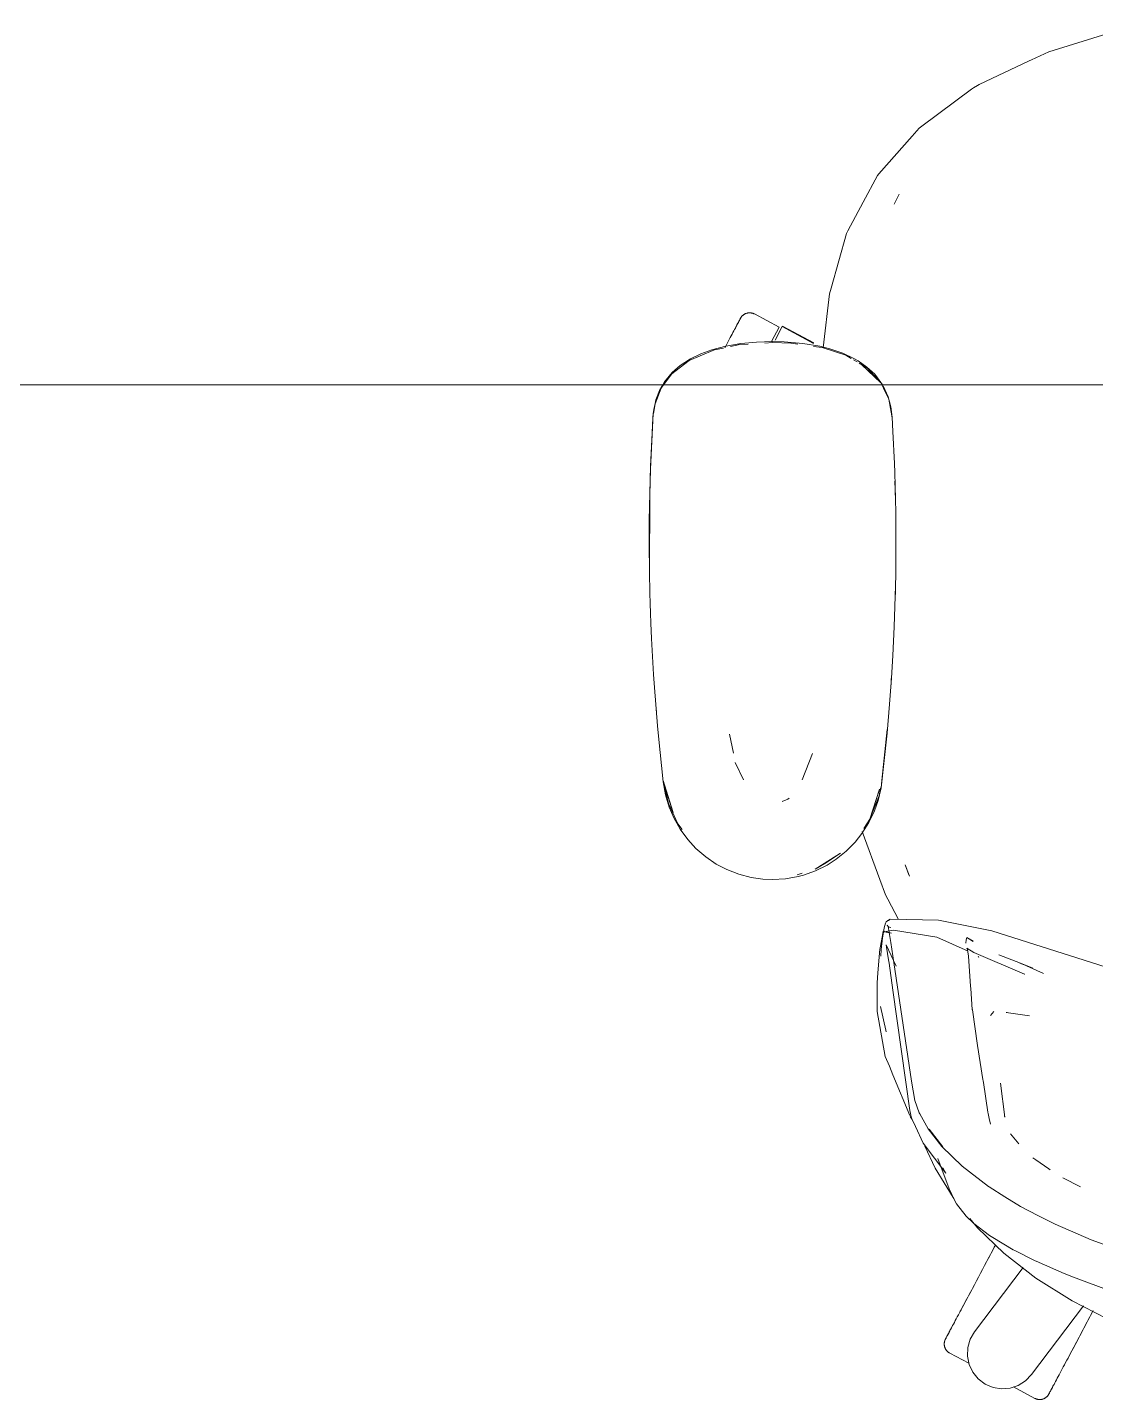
# Model space of a CAD drawing. Header units: millimetres. Extents: x 155927 to 326028, y -36033 to 97293.
# Drawn here: x 222184 to 222604, y 22916 to 23455 of the extents above; entities that cross this region are included whole.
import ezdxf

# ---------------------------------------------------------------- set-up
doc = ezdxf.new("R2010")
doc.units = ezdxf.units.MM
doc.header["$MEASUREMENT"] = 0
doc.layers.add('G-IMPT', color=8, linetype='CONTINUOUS', lineweight=9)
doc.layers.add('I-FURN', color=8, linetype='CONTINUOUS', lineweight=9)

msp = doc.modelspace()

# ---------------------------------------------------------------- linework, layer by layer
at = {"layer": 'G-IMPT'}
for p, q in [((222602.49, 23450.9), (222616.09, 23455.09)), ((222585.21, 23445.57), (222602.49, 23450.9)), ((222585.21, 23445.57), (222578.45, 23442.38)), ((222557.89, 23432.69), (222577.53, 23441.95)), ((222577.53, 23441.95), (222578.45, 23442.38)), ((222554.83, 23430.86), (222535.34, 23416.29)), ((222554.83, 23430.86), (222555.61, 23431.32)), ((222555.61, 23431.32), (222557.18, 23432.26)), ((222557.89, 23432.69), (222557.18, 23432.26)), ((222531.5, 23412.31), (222518.48, 23397.52)), ((222531.5, 23412.31), (222534.37, 23415.57)), ((222535.34, 23416.29), (222534.37, 23415.57)), ((222512.31, 23386.42), (222517.89, 23396.86)), ((222518.48, 23397.52), (222517.89, 23396.86)), ((222506.3, 23375.18), (222512.31, 23386.42)), ((222526.51, 23389.55), (222524.55, 23385.66)), ((222525.33, 23387.26), (222524.55, 23385.66)), ((222526.51, 23389.55), (222525.33, 23387.26)), ((222499.7, 23352.72), (222505.7, 23374.07)), ((222505.7, 23374.07), (222506.3, 23375.18)), ((222499.7, 23352.72), (222499.06, 23350.46)), ((222496.65, 23329.19), (222499.06, 23350.46)), ((222464.23, 23330.89), (222458.3, 23329.89)), ((222464.23, 23330.89), (222470.38, 23331.46)), ((222476.72, 23331.64), (222470.38, 23331.46)), ((222473.61, 23331.07), (222476.72, 23331.26)), ((222481.22, 23331.55), (222476.72, 23331.64)), ((222483.88, 23331.03), (222476.72, 23331.26)), ((222481.22, 23331.55), (222488.54, 23330.97)), ((222483.88, 23331.03), (222486.66, 23330.64)), ((222495.3, 23329.86), (222488.54, 23330.97)), ((222443.91, 23324.27), (222448.3, 23326.11)), ((222444.41, 23324.89), (222448.48, 23326.88)), ((222453.93, 23328.44), (222448.3, 23326.11)), ((222452.82, 23328.46), (222448.48, 23326.88)), ((222452.82, 23328.46), (222458.3, 23329.89)), ((222453.93, 23328.44), (222457.39, 23329.15)), ((222460.14, 23329.71), (222463.89, 23330.48)), ((222463.89, 23330.48), (222467.09, 23330.67)), ((222492.85, 23329.77), (222496.14, 23329.31)), ((222499.23, 23328.88), (222495.3, 23329.86)), ((222496.14, 23329.31), (222505.53, 23326.28)), ((222499.23, 23328.88), (222504.31, 23327.14)), ((222504.31, 23327.14), (222508.95, 23324.93)), ((222505.53, 23326.28), (222507.62, 23325.03)), ((222437.12, 23319.05), (222443.91, 23324.27)), ((222440.36, 23322.24), (222437.32, 23319.57)), ((222444.41, 23324.89), (222440.36, 23322.24)), ((222508.45, 23324.53), (222509.89, 23323.67)), ((222508.95, 23324.93), (222510.32, 23324.13)), ((222513.78, 23321.68), (222510.32, 23324.13)), ((222510.68, 23323.2), (222513.83, 23321.31)), ((222511.75, 23322.51), (222513.22, 23321.23)), ((222511.75, 23322.51), (222519.14, 23315.6)), ((222516.83, 23318.82), (222513.78, 23321.68)), ((222513.83, 23321.31), (222519.14, 23315.6)), ((222513.94, 23320.6), (222516.91, 23318.02)), ((222432.29, 23312.4), (222433.56, 23314.64)), ((222432.96, 23313.43), (222433.85, 23314.64)), ((222433.56, 23314.64), (222434.24, 23315.83)), ((222433.85, 23314.64), (222437.12, 23319.05)), ((222434.24, 23315.83), (222437.32, 23319.57)), ((222516.83, 23318.82), (222517.96, 23317.49)), ((222519.14, 23315.6), (222516.91, 23318.02)), ((222519.92, 23314.64), (222517.96, 23317.49)), ((222520.24, 23313.37), (222519.62, 23314.64)), ((222430.54, 23307.23), (222432.96, 23313.43)), ((222432.29, 23312.4), (222430.89, 23308.76)), ((222520.16, 23314.27), (222522.15, 23309.95)), ((222520.24, 23313.37), (222522.35, 23309.11)), ((222523.22, 23306), (222522.15, 23309.95)), ((222429.83, 23303.37), (222430.08, 23305.02)), ((222430.54, 23307.23), (222429.96, 23303.38)), ((222430.53, 23307.41), (222430.08, 23305.02)), ((222430.53, 23307.41), (222430.89, 23308.76)), ((222522.35, 23309.11), (222523.72, 23301.76)), ((222523.72, 23301.99), (222523.22, 23306)), ((222428.74, 23281.58), (222429.83, 23303.37)), ((222428.74, 23281.58), (222429.72, 23301.76)), ((222428.78, 23282.79), (222429.83, 23303.37)), ((222429.83, 23303.37), (222429.72, 23301.76)), ((222524, 23296.32), (222523.72, 23301.99)), ((222524, 23296.32), (222524.61, 23283.76)), ((222428.28, 23261.4), (222428.78, 23282.79)), ((222428.44, 23271.23), (222428.78, 23282.79)), ((222428.78, 23282.79), (222428.74, 23281.58)), ((222524.74, 23280.22), (222524.61, 23283.76)), ((222428.28, 23261.4), (222428.74, 23281.58)), ((222525.12, 23264.55), (222524.74, 23280.22)), ((222524.8, 23276.82), (222524.94, 23273.49)), ((222524.94, 23271.27), (222524.94, 23273.49)), ((222428.44, 23271.23), (222428.23, 23252.01)), ((222428.28, 23261.4), (222428.44, 23271.23)), ((222428.32, 23241.21), (222428.44, 23271.23)), ((222428.32, 23241.21), (222428.28, 23261.4)), ((222428.3, 23263.43), (222428.37, 23265.34)), ((222428.32, 23261.4), (222428.3, 23263.43)), ((222525.12, 23264.55), (222525.17, 23260.04)), ((222525.17, 23260.04), (222525.16, 23245.32)), ((222428.32, 23241.21), (222428.23, 23252.01)), ((222525.09, 23239.85), (222525.16, 23245.32)), ((222428.32, 23241.21), (222428.49, 23232.79)), ((222525.09, 23239.85), (222524.8, 23227.55)), ((222524.95, 23233.07), (222524.95, 23235.15)), ((222428.88, 23221.04), (222428.49, 23232.79)), ((222428.63, 23227.86), (222428.61, 23229.35)), ((222524.88, 23231.42), (222524.95, 23233.07)), ((222428.74, 23225.92), (222428.63, 23227.86)), ((222524.5, 23219.67), (222524.8, 23227.55)), ((222428.88, 23221.04), (222429.13, 23215.01)), ((222524.5, 23219.67), (222523.96, 23208.36)), ((222429.94, 23200.87), (222429.13, 23215.01)), ((222523.4, 23199.49), (222523.96, 23208.36)), ((222430.27, 23195.78), (222429.94, 23200.87)), ((222523.4, 23199.49), (222522.67, 23189.2)), ((222523.26, 23197.45), (222523.13, 23196.03)), ((222523.26, 23197.45), (222523.35, 23199.35)), ((222430.27, 23195.78), (222431.51, 23180.73)), ((222430.92, 23187.6), (222431.08, 23185.93)), ((222521.69, 23177.8), (222522.67, 23189.2)), ((222431.51, 23180.73), (222431.86, 23176.6)), ((222431.86, 23176.6), (222433.77, 23158.67)), ((222459.73, 23177.39), (222461.31, 23169.95)), ((222519.33, 23156.37), (222521.79, 23179.32)), ((222519.33, 23156.37), (222521.69, 23177.8)), ((222521.79, 23179.32), (222519.67, 23159.19)), ((222492.44, 23169.89), (222488.29, 23159.46)), ((222465.34, 23159.56), (222462.07, 23166.34)), ((222433.77, 23159.19), (222437.6, 23146.72)), ((222433.77, 23159.19), (222434.68, 23155.87)), ((222433.77, 23158.67), (222434.66, 23153.63)), ((222435.81, 23150.22), (222433.89, 23158.62)), ((222519.33, 23156.37), (222519.67, 23159.19)), ((222436.13, 23148.77), (222434.66, 23153.63)), ((222437.6, 23146.72), (222434.68, 23155.87)), ((222514.93, 23144.02), (222518.75, 23155.87)), ((222518.54, 23153.24), (222515.34, 23145.05)), ((222515.84, 23146.72), (222518.75, 23155.87)), ((222519.33, 23156.37), (222518.18, 23151.41)), ((222519.12, 23156.29), (222518.54, 23153.24)), ((222435.81, 23150.22), (222439.55, 23142.15)), ((222437.94, 23144.53), (222436.13, 23148.77)), ((222480.54, 23150.92), (222482.77, 23151.94)), ((222482.77, 23151.94), (222483.22, 23152.23)), ((222516.73, 23147.27), (222518.18, 23151.41)), ((222437.94, 23144.53), (222440.45, 23140.09)), ((222441.14, 23140.04), (222439.55, 23142.15)), ((222514.54, 23142.69), (222511.81, 23138.37)), ((222514.93, 23144.02), (222512.51, 23140.44)), ((222514.54, 23142.69), (222516.73, 23147.27)), ((222514.93, 23144.02), (222515.84, 23146.72)), ((222443.44, 23136), (222440.45, 23140.09)), ((222509.19, 23135.06), (222511.81, 23138.37)), ((222511.93, 23139.26), (222518.87, 23120.32)), ((222443.44, 23136), (222446.61, 23132.56)), ((222450.45, 23129.24), (222446.61, 23132.56)), ((222505.64, 23131.45), (222501.66, 23128.27)), ((222505.64, 23131.45), (222509.19, 23135.06)), ((222454.61, 23126.41), (222450.45, 23129.24)), ((222454.61, 23126.41), (222458.78, 23124.22)), ((222493.51, 23124.41), (222503.46, 23130.73)), ((222493.51, 23124.41), (222497.19, 23126.57)), ((222493.61, 23123.76), (222498.12, 23126)), ((222497.19, 23126.57), (222503.46, 23130.73)), ((222498.12, 23126), (222501.66, 23128.27)), ((222530.47, 23121.63), (222528.83, 23126.09)), ((222528.83, 23126.09), (222530.21, 23122.21)), ((222458.78, 23124.22), (222463.49, 23122.39)), ((222468.36, 23121.13), (222463.49, 23122.39)), ((222468.36, 23121.13), (222472.87, 23120.48)), ((222476.72, 23120.31), (222472.87, 23120.48)), ((222476.72, 23120.31), (222481.76, 23120.6)), ((222481.76, 23120.6), (222486.71, 23121.48)), ((222488.4, 23122.85), (222486.37, 23122.23)), ((222486.71, 23121.48), (222488.83, 23122.05)), ((222493.61, 23123.76), (222488.83, 23122.05)), ((222530.47, 23121.63), (222530.21, 23122.21)), ((222518.87, 23120.32), (222521.06, 23114.35)), ((222521.99, 23112.59), (222521.06, 23114.35)), ((222526.13, 23104.69), (222521.99, 23112.59)), ((222522.94, 23104.75), (222521.9, 23104.15)), ((222541.93, 23104.37), (222522.94, 23104.75)), ((222541.93, 23104.37), (222562.88, 23100.17)), ((222519.74, 23097.68), (222520.19, 23100)), ((222520, 23098.09), (222520.54, 23101.37)), ((222523.47, 23099.28), (222520.19, 23100)), ((222521.09, 23103.24), (222520.54, 23101.37)), ((222520.6, 23099.77), (222524.18, 23100.45)), ((222523.47, 23099.28), (222520.6, 23099.77)), ((222521.09, 23103.24), (222521.41, 23103.77)), ((222521.41, 23103.77), (222521.9, 23104.15)), ((222522.13, 23101.88), (222521.74, 23102.38)), ((222522.3, 23101.29), (222521.74, 23102.38)), ((222522.53, 23104.28), (222521.9, 23104.15)), ((222521.9, 23104.15), (222521.98, 23104.17)), ((222522.53, 23104.28), (222521.98, 23104.17)), ((222522.3, 23101.29), (222522.13, 23101.91)), ((222522.13, 23101.91), (222523.23, 23095.64)), ((222522.13, 23101.88), (222522.67, 23101.56)), ((222523.17, 23101.48), (222522.67, 23101.56)), ((222541.23, 23097.74), (222524.18, 23100.45)), ((222613.12, 23084.18), (222562.88, 23100.17)), ((222518.93, 23093.43), (222519.74, 23097.68)), ((222519.93, 23097.48), (222519.41, 23092.79)), ((222520, 23098.09), (222519.93, 23097.48)), ((222521.33, 23094.67), (222525.32, 23086.27)), ((222521.33, 23094.67), (222521.47, 23093.81)), ((222522.3, 23088.78), (222521.47, 23093.81)), ((222523.23, 23095.64), (222524.35, 23087.79)), ((222541.23, 23097.74), (222553.58, 23092.13)), ((222552.59, 23095.31), (222552.76, 23096.66)), ((222552.76, 23096.66), (222553.03, 23097.54)), ((222553.05, 23097.6), (222553.03, 23097.54)), ((222555.52, 23096.01), (222553.03, 23097.54)), ((222553.03, 23097.54), (222555.5, 23096.05)), ((222553.05, 23097.6), (222555.52, 23096.01)), ((222518.89, 23092.96), (222518.09, 23083.64)), ((222518.89, 23092.96), (222518.93, 23093.43)), ((222519.41, 23092.79), (222519.2, 23090.2)), ((222522.3, 23088.78), (222522.52, 23087.49)), ((222553.35, 23092.67), (222553.06, 23093.39)), ((222553.06, 23093.39), (222555.73, 23091.63)), ((222553.35, 23092.67), (222553.35, 23092.66)), ((222553.65, 23090.28), (222553.35, 23092.66)), ((222553.65, 23090.28), (222553.65, 23090.2)), ((222553.95, 23086.32), (222553.65, 23090.2)), ((222555.73, 23091.63), (222575.7, 23083.2)), ((222557.45, 23090.18), (222557.72, 23089.74)), ((222574.07, 23087.49), (222565.6, 23090.75)), ((222518.09, 23083.64), (222517.75, 23079.68)), ((222523.96, 23076.82), (222522.52, 23087.49)), ((222524.35, 23087.79), (222528.9, 23056.91)), ((222554.51, 23078.46), (222553.95, 23086.32)), ((222578.97, 23085.48), (222573.86, 23087.5)), ((222573.86, 23087.5), (222578.98, 23085.47)), ((222574.07, 23087.49), (222578.97, 23085.48)), ((222575.7, 23083.2), (222575.83, 23083.15)), ((222576.45, 23086.47), (222583.16, 23083.43)), ((222517.75, 23075.51), (222517.75, 23079.68)), ((222554.58, 23077.48), (222554.51, 23078.46)), ((222555.2, 23069.23), (222554.58, 23077.48)), ((222517.77, 23068.54), (222517.75, 23075.51)), ((222523.96, 23076.82), (222530.63, 23029.61)), ((222517.77, 23068.54), (222521.01, 23050.85)), ((222519.18, 23070.41), (222521.23, 23061.1)), ((222555.2, 23069.23), (222555.21, 23069.15)), ((222557.24, 23055.08), (222555.21, 23069.15)), ((222563.59, 23068.5), (222562.31, 23066.86)), ((222568.54, 23068.14), (222577.7, 23066.74)), ((222568.54, 23068.14), (222568.89, 23068.1)), ((222521.23, 23061.1), (222521.38, 23060.53)), ((222528.9, 23056.91), (222531.29, 23041.15)), ((222521.01, 23050.85), (222522.61, 23046.99)), ((222557.24, 23055.08), (222559.36, 23041.73)), ((222524, 23043.62), (222522.61, 23046.99)), ((222530.6, 23027.64), (222524, 23043.62)), ((222532.6, 23033.48), (222531.29, 23041.15)), ((222559.36, 23041.73), (222559.44, 23041.22)), ((222559.53, 23040.61), (222559.44, 23041.22)), ((222559.53, 23040.61), (222561.33, 23028.88)), ((222566.21, 23040.31), (222567.99, 23026.95)), ((222530.63, 23029.61), (222531.28, 23026.61)), ((222532.6, 23033.48), (222534.35, 23028.68)), ((222561.33, 23028.88), (222561.41, 23028.42)), ((222531.56, 23026), (222530.79, 23027.17)), ((222532.85, 23023.25), (222531.28, 23026.61)), ((222534.56, 23028.26), (222534.35, 23028.68)), ((222537.85, 23022.43), (222534.56, 23028.26)), ((222561.83, 23026.43), (222561.41, 23028.42)), ((222562.29, 23024.27), (222561.83, 23026.43)), ((222567.99, 23026.95), (222567.85, 23027.42)), ((222532.85, 23023.25), (222535.89, 23016.73)), ((222537.85, 23022.43), (222543.27, 23015.46)), ((222543.57, 23015.25), (222538.18, 23022.2)), ((222538.18, 23022.2), (222540.77, 23018.83)), ((222543.57, 23015.25), (222540.77, 23018.83)), ((222573.49, 23016.45), (222570.15, 23020.36)), ((222544.83, 23005.02), (222535.89, 23016.73)), ((222536.56, 23015.54), (222540.54, 23006.91)), ((222551.17, 23007.73), (222543.27, 23015.46)), ((222541.59, 23010.68), (222546.1, 22998.77)), ((222551.17, 23007.73), (222561.61, 22999.71)), ((222580.12, 23010.18), (222579.02, 23010.93)), ((222580.12, 23010.18), (222585.26, 23006.69)), ((222540.54, 23006.91), (222547.66, 22995.46)), ((222544.83, 23005.02), (222543.67, 23007.06)), ((222585.26, 23006.69), (222585.83, 23006.29)), ((222590.73, 23003.16), (222597.7, 22999.61)), ((222547.18, 22996.54), (222546.1, 22998.77)), ((222548.35, 22994.11), (222547.18, 22996.54)), ((222561.86, 22999.54), (222561.61, 22999.71)), ((222567.96, 22995.65), (222561.86, 22999.54)), ((222547.66, 22995.46), (222547.93, 22995.05)), ((222548.96, 22992.97), (222548.35, 22994.11)), ((222548.96, 22992.97), (222552.83, 22988.11)), ((222567.96, 22995.65), (222574.19, 22991.89)), ((222580.98, 22988.32), (222574.19, 22991.89)), ((222552.83, 22988.11), (222555.85, 22985.21)), ((222557.27, 22983.54), (222554.27, 22987.22)), ((222580.98, 22988.32), (222587.71, 22984.93)), ((222555.85, 22985.21), (222561.98, 22980.5)), ((222557.27, 22983.54), (222567.57, 22973.58)), ((222561.98, 22980.5), (222563.27, 22979.63)), ((222601.93, 22978.75), (222587.71, 22984.93)), ((222571.27, 22974.9), (222563.27, 22979.63)), ((222616.81, 22973.29), (222601.93, 22978.75)), ((222580.17, 22963.78), (222567.57, 22973.58)), ((222571.87, 22974.6), (222571.27, 22974.9)), ((222571.87, 22974.6), (222579.88, 22970.59)), ((222580.32, 22970.37), (222579.88, 22970.59)), ((222580.32, 22970.37), (222591.28, 22965.6)), ((222591.28, 22965.6), (222594.96, 22964.12)), ((222610.03, 22958.52), (222594.96, 22964.12)), ((222594.46, 22954.8), (222580.17, 22963.78)), ((222608.24, 22947.71), (222594.46, 22954.8))]:
    msp.add_line(p, q, dxfattribs=at)
at = {"layer": 'I-FURN'}
for p, q in [((222464.46, 23341.38), (222464.56, 23341.51)), ((222464.56, 23341.51), (222464.67, 23341.63)), ((222464.67, 23341.63), (222464.78, 23341.75)), ((222464.78, 23341.75), (222464.89, 23341.86)), ((222464.89, 23341.86), (222465.01, 23341.97)), ((222465.01, 23341.97), (222465.13, 23342.08)), ((222465.13, 23342.08), (222465.26, 23342.18)), ((222465.26, 23342.18), (222465.39, 23342.27)), ((222465.39, 23342.27), (222465.53, 23342.36)), ((222465.53, 23342.36), (222465.67, 23342.44)), ((222465.67, 23342.44), (222465.81, 23342.52)), ((222465.81, 23342.52), (222465.95, 23342.59)), ((222465.95, 23342.59), (222466.1, 23342.66)), ((222466.1, 23342.66), (222466.25, 23342.72)), ((222466.25, 23342.72), (222466.4, 23342.77)), ((222466.4, 23342.77), (222466.55, 23342.82)), ((222466.55, 23342.82), (222466.71, 23342.86)), ((222466.71, 23342.86), (222466.87, 23342.9)), ((222466.87, 23342.9), (222467.03, 23342.92)), ((222467.03, 23342.92), (222467.18, 23342.95)), ((222467.18, 23342.95), (222467.35, 23342.96)), ((222467.35, 23342.96), (222467.51, 23342.97)), ((222467.51, 23342.97), (222467.67, 23342.98)), ((222467.67, 23342.98), (222467.83, 23342.97)), ((222467.83, 23342.97), (222467.99, 23342.97)), ((222467.99, 23342.97), (222468.15, 23342.95)), ((222468.15, 23342.95), (222468.31, 23342.93)), ((222468.31, 23342.93), (222468.47, 23342.9)), ((222468.47, 23342.9), (222468.63, 23342.86)), ((222468.63, 23342.86), (222468.78, 23342.82)), ((222468.78, 23342.82), (222468.94, 23342.78)), ((222468.94, 23342.78), (222469.09, 23342.72)), ((222469.09, 23342.72), (222469.24, 23342.66)), ((222469.24, 23342.66), (222469.38, 23342.6)), ((222469.38, 23342.6), (222469.53, 23342.53)), ((222469.53, 23342.53), (222469.57, 23342.51)), ((222479.25, 23337.36), (222469.57, 23342.51)), ((222461.78, 23336.45), (222461.47, 23335.86)), ((222461.62, 23336.14), (222461.92, 23336.71)), ((222462.08, 23337), (222461.78, 23336.45)), ((222461.92, 23336.71), (222462.2, 23337.24)), ((222462.35, 23337.52), (222462.08, 23337)), ((222462.2, 23337.24), (222462.47, 23337.74)), ((222462.61, 23338), (222462.35, 23337.52)), ((222462.47, 23337.74), (222462.72, 23338.21)), ((222462.84, 23338.45), (222462.61, 23338)), ((222462.72, 23338.21), (222462.95, 23338.64)), ((222463.06, 23338.86), (222462.84, 23338.45)), ((222462.95, 23338.64), (222463.16, 23339.03)), ((222463.26, 23339.23), (222463.06, 23338.86)), ((222463.16, 23339.03), (222463.34, 23339.39)), ((222463.44, 23339.56), (222463.26, 23339.23)), ((222463.34, 23339.39), (222463.51, 23339.7)), ((222463.6, 23339.86), (222463.44, 23339.56)), ((222463.51, 23339.7), (222463.66, 23339.98)), ((222463.73, 23340.12), (222463.6, 23339.86)), ((222463.66, 23339.98), (222463.79, 23340.22)), ((222463.85, 23340.34), (222463.73, 23340.12)), ((222463.79, 23340.22), (222463.9, 23340.43)), ((222463.95, 23340.52), (222463.85, 23340.34)), ((222463.9, 23340.43), (222463.98, 23340.59)), ((222464.02, 23340.66), (222463.95, 23340.52)), ((222463.98, 23340.59), (222464.05, 23340.71)), ((222464.07, 23340.76), (222464.02, 23340.66)), ((222464.05, 23340.71), (222464.09, 23340.79)), ((222464.11, 23340.82), (222464.07, 23340.76)), ((222464.09, 23340.79), (222464.11, 23340.83)), ((222464.11, 23340.83), (222464.12, 23340.84)), ((222464.12, 23340.84), (222464.11, 23340.82)), ((222464.12, 23340.84), (222464.2, 23340.98)), ((222464.2, 23340.98), (222464.28, 23341.12)), ((222464.28, 23341.12), (222464.37, 23341.25)), ((222464.37, 23341.25), (222464.46, 23341.38)), ((222476.26, 23331.73), (222479.25, 23337.36)), ((222477.67, 23332.25), (222480.48, 23337.54)), ((222480.48, 23337.54), (222492.85, 23330.97)), ((222492.94, 23331.14), (222480.57, 23337.71)), ((222458.85, 23330.93), (222458.42, 23330.12)), ((222459.27, 23331.72), (222458.85, 23330.93)), ((222459.67, 23332.48), (222459.27, 23331.72)), ((222460.06, 23333.22), (222459.67, 23332.48)), ((222460.44, 23333.92), (222460.06, 23333.22)), ((222460.8, 23334.6), (222460.44, 23333.92)), ((222461.14, 23335.25), (222460.8, 23334.6)), ((222461.47, 23335.86), (222461.14, 23335.25)), ((222492.85, 23330.97), (222492.79, 23330.87)), ((222458.42, 23330.12), (222457.97, 23329.28)), ((221998.92, 23314.64), (223398.92, 23314.64)), ((223398.92, 23314.64), (221998.92, 23314.64)), ((222563.34, 22974.93), (222562.85, 22974)), ((222563.08, 22974.43), (222563.57, 22975.36)), ((222563.83, 22975.85), (222563.34, 22974.93)), ((222563.57, 22975.36), (222564.05, 22976.26)), ((222564.3, 22976.74), (222563.83, 22975.85)), ((222559.99, 22968.63), (222560.52, 22969.62)), ((222560.8, 22970.16), (222560.28, 22969.17)), ((222560.52, 22969.62), (222561.04, 22970.61)), ((222561.32, 22971.13), (222560.8, 22970.16)), ((222561.04, 22970.61), (222561.56, 22971.58)), ((222561.84, 22972.1), (222561.32, 22971.13)), ((222561.56, 22971.58), (222562.07, 22972.55)), ((222562.34, 22973.06), (222561.84, 22972.1)), ((222562.07, 22972.55), (222562.58, 22973.5)), ((222562.85, 22974), (222562.34, 22973.06)), ((222562.58, 22973.5), (222563.08, 22974.43)), ((222556.08, 22942.65), (222575.16, 22967.97)), ((222557.61, 22964.16), (222557.08, 22963.16)), ((222557.33, 22963.62), (222557.86, 22964.62)), ((222558.15, 22965.17), (222557.61, 22964.16)), ((222557.86, 22964.62), (222558.39, 22965.63)), ((222558.68, 22966.17), (222558.15, 22965.17)), ((222558.39, 22965.63), (222558.93, 22966.63)), ((222559.22, 22967.18), (222558.68, 22966.17)), ((222558.93, 22966.63), (222559.46, 22967.64)), ((222559.75, 22968.17), (222559.22, 22967.18)), ((222559.46, 22967.64), (222559.99, 22968.63)), ((222560.28, 22969.17), (222559.75, 22968.17)), ((222554.97, 22959.18), (222554.45, 22958.21)), ((222554.69, 22958.66), (222555.21, 22959.64)), ((222555.49, 22960.17), (222554.97, 22959.18)), ((222555.21, 22959.64), (222555.73, 22960.62)), ((222556.02, 22961.16), (222555.49, 22960.17)), ((222555.73, 22960.62), (222556.26, 22961.62)), ((222556.55, 22962.16), (222556.02, 22961.16)), ((222556.26, 22961.62), (222556.79, 22962.62)), ((222557.08, 22963.16), (222556.55, 22962.16)), ((222556.79, 22962.62), (222557.33, 22963.62)), ((222551.96, 22953.53), (222551.49, 22952.64)), ((222551.7, 22953.05), (222552.18, 22953.94)), ((222552.44, 22954.44), (222551.96, 22953.53)), ((222552.18, 22953.94), (222552.67, 22954.86)), ((222552.93, 22955.36), (222552.44, 22954.44)), ((222552.67, 22954.86), (222553.16, 22955.79)), ((222553.43, 22956.3), (222552.93, 22955.36)), ((222553.16, 22955.79), (222553.66, 22956.73)), ((222553.94, 22957.25), (222553.43, 22956.3)), ((222553.66, 22956.73), (222554.17, 22957.69)), ((222554.45, 22958.21), (222553.94, 22957.25)), ((222554.17, 22957.69), (222554.69, 22958.66)), ((222549.3, 22948.53), (222548.9, 22947.78)), ((222549.71, 22949.3), (222549.3, 22948.53)), ((222550.14, 22950.1), (222549.71, 22949.3)), ((222550.58, 22950.93), (222550.14, 22950.1)), ((222550.34, 22950.48), (222550.78, 22951.31)), ((222551.03, 22951.77), (222550.58, 22950.93)), ((222550.78, 22951.31), (222551.24, 22952.17)), ((222551.49, 22952.64), (222551.03, 22951.77)), ((222551.24, 22952.17), (222551.7, 22953.05)), ((222598.83, 22952.88), (222578.43, 22925.81)), ((222600.61, 22947.04), (222601.13, 22948.03)), ((222601.42, 22948.56), (222600.89, 22947.57)), ((222601.13, 22948.03), (222601.66, 22949.01)), ((222601.94, 22949.54), (222601.42, 22948.56)), ((222601.66, 22949.01), (222602.17, 22949.99)), ((222602.45, 22950.51), (222601.94, 22949.54)), ((222602.17, 22949.99), (222602.69, 22950.95)), ((222545.91, 22942.15), (222546.15, 22942.6)), ((222546.28, 22942.86), (222546.04, 22942.39)), ((222546.15, 22942.6), (222546.4, 22943.08)), ((222546.55, 22943.36), (222546.28, 22942.86)), ((222546.4, 22943.08), (222546.68, 22943.6)), ((222546.84, 22943.89), (222546.55, 22943.36)), ((222546.68, 22943.6), (222546.97, 22944.15)), ((222547.14, 22944.46), (222546.84, 22943.89)), ((222546.97, 22944.15), (222547.28, 22944.73)), ((222547.46, 22945.06), (222547.14, 22944.46)), ((222547.79, 22945.7), (222547.46, 22945.06)), ((222548.15, 22946.36), (222547.79, 22945.7)), ((222548.52, 22947.05), (222548.15, 22946.36)), ((222548.9, 22947.78), (222548.52, 22947.05)), ((222554.39, 22939.73), (222556.08, 22942.65)), ((222598.23, 22942.57), (222597.7, 22941.56)), ((222597.94, 22942.02), (222598.48, 22943.03)), ((222598.76, 22943.57), (222598.23, 22942.57)), ((222598.48, 22943.03), (222599.01, 22944.03)), ((222599.3, 22944.58), (222598.76, 22943.57)), ((222599.01, 22944.03), (222599.54, 22945.04)), ((222599.83, 22945.58), (222599.3, 22944.58)), ((222599.54, 22945.04), (222600.08, 22946.04)), ((222600.36, 22946.58), (222599.83, 22945.58)), ((222600.08, 22946.04), (222600.61, 22947.04)), ((222600.89, 22947.57), (222600.36, 22946.58)), ((222544.17, 22938.02), (222544.18, 22938.18)), ((222544.17, 22937.86), (222544.17, 22938.02)), ((222544.17, 22937.7), (222544.17, 22937.86)), ((222544.18, 22937.54), (222544.17, 22937.7)), ((222544.18, 22938.18), (222544.19, 22938.34)), ((222544.2, 22937.38), (222544.18, 22937.54)), ((222544.19, 22938.34), (222544.22, 22938.5)), ((222544.22, 22937.22), (222544.2, 22937.38)), ((222544.22, 22938.5), (222544.24, 22938.66)), ((222544.25, 22937.06), (222544.22, 22937.22)), ((222544.24, 22938.66), (222544.28, 22938.82)), ((222544.28, 22938.82), (222544.32, 22938.97)), ((222544.32, 22938.97), (222544.37, 22939.13)), ((222544.37, 22939.13), (222544.42, 22939.28)), ((222544.42, 22939.28), (222544.48, 22939.43)), ((222544.48, 22939.43), (222544.55, 22939.58)), ((222544.55, 22939.58), (222544.62, 22939.72)), ((222544.62, 22939.72), (222544.64, 22939.76)), ((222544.66, 22939.81), (222544.64, 22939.76)), ((222544.64, 22939.76), (222544.65, 22939.78)), ((222544.64, 22939.76), (222544.64, 22939.76)), ((222544.65, 22939.78), (222544.68, 22939.84)), ((222544.71, 22939.89), (222544.66, 22939.81)), ((222544.68, 22939.84), (222544.73, 22939.94)), ((222544.77, 22940.01), (222544.71, 22939.89)), ((222544.73, 22939.94), (222544.81, 22940.08)), ((222544.86, 22940.17), (222544.77, 22940.01)), ((222544.81, 22940.08), (222544.9, 22940.26)), ((222544.96, 22940.37), (222544.86, 22940.17)), ((222544.9, 22940.26), (222545.02, 22940.48)), ((222545.09, 22940.61), (222544.96, 22940.37)), ((222545.02, 22940.48), (222545.16, 22940.74)), ((222545.24, 22940.89), (222545.09, 22940.61)), ((222545.16, 22940.74), (222545.32, 22941.03)), ((222545.41, 22941.21), (222545.24, 22940.89)), ((222545.32, 22941.03), (222545.49, 22941.37)), ((222545.6, 22941.57), (222545.41, 22941.21)), ((222545.49, 22941.37), (222545.69, 22941.74)), ((222545.81, 22941.96), (222545.6, 22941.57)), ((222545.69, 22941.74), (222545.91, 22942.15)), ((222546.04, 22942.39), (222545.81, 22941.96)), ((222553.45, 22936.49), (222554.39, 22939.73)), ((222595.58, 22937.59), (222595.06, 22936.61)), ((222595.3, 22937.06), (222595.82, 22938.04)), ((222596.11, 22938.57), (222595.58, 22937.59)), ((222595.82, 22938.04), (222596.35, 22939.03)), ((222596.63, 22939.56), (222596.11, 22938.57)), ((222596.35, 22939.03), (222596.88, 22940.02)), ((222597.16, 22940.56), (222596.63, 22939.56)), ((222596.88, 22940.02), (222597.41, 22941.02)), ((222597.7, 22941.56), (222597.16, 22940.56)), ((222597.41, 22941.02), (222597.94, 22942.02)), ((222544.28, 22936.9), (222544.25, 22937.06)), ((222544.33, 22936.74), (222544.28, 22936.9)), ((222544.37, 22936.59), (222544.33, 22936.74)), ((222544.43, 22936.44), (222544.37, 22936.59)), ((222544.49, 22936.29), (222544.43, 22936.44)), ((222544.55, 22936.14), (222544.49, 22936.29)), ((222544.63, 22936), (222544.55, 22936.14)), ((222544.7, 22935.86), (222544.63, 22936)), ((222544.79, 22935.72), (222544.7, 22935.86)), ((222544.88, 22935.58), (222544.79, 22935.72)), ((222544.97, 22935.45), (222544.88, 22935.58)), ((222545.07, 22935.33), (222544.97, 22935.45)), ((222545.17, 22935.2), (222545.07, 22935.33)), ((222545.28, 22935.08), (222545.17, 22935.2)), ((222545.39, 22934.97), (222545.28, 22935.08)), ((222545.51, 22934.86), (222545.39, 22934.97)), ((222545.64, 22934.75), (222545.51, 22934.86)), ((222545.76, 22934.65), (222545.64, 22934.75)), ((222545.89, 22934.56), (222545.76, 22934.65)), ((222546.03, 22934.47), (222545.89, 22934.56)), ((222546.16, 22934.39), (222546.03, 22934.47)), ((222546.3, 22934.31), (222546.16, 22934.39)), ((222546.3, 22934.31), (222553.89, 22930.28)), ((222553.31, 22933.12), (222553.45, 22936.49)), ((222553.98, 22929.82), (222553.31, 22933.12)), ((222592.32, 22931.45), (222592.8, 22932.35)), ((222593.06, 22932.84), (222592.58, 22931.93)), ((222592.8, 22932.35), (222593.28, 22933.26)), ((222593.55, 22933.76), (222593.06, 22932.84)), ((222593.28, 22933.26), (222593.78, 22934.19)), ((222594.05, 22934.7), (222593.55, 22933.76)), ((222593.78, 22934.19), (222594.28, 22935.14)), ((222594.55, 22935.65), (222594.05, 22934.7)), ((222594.28, 22935.14), (222594.79, 22936.09)), ((222595.06, 22936.61), (222594.55, 22935.65)), ((222594.79, 22936.09), (222595.3, 22937.06)), ((222555.42, 22926.77), (222553.98, 22929.82)), ((222557.55, 22924.15), (222555.42, 22926.77)), ((222589.31, 22925.79), (222589.7, 22926.52)), ((222589.7, 22926.52), (222590.1, 22927.28)), ((222590.1, 22927.28), (222590.52, 22928.07)), ((222590.52, 22928.07), (222590.95, 22928.88)), ((222590.95, 22928.88), (222591.4, 22929.72)), ((222591.4, 22929.72), (222591.85, 22930.58)), ((222591.85, 22930.58), (222592.32, 22931.45)), ((222560.25, 22922.12), (222557.55, 22924.15)), ((222563.35, 22920.8), (222560.25, 22922.12)), ((222573.24, 22921.58), (222570.04, 22920.52)), ((222576.09, 22923.38), (222573.24, 22921.58)), ((222578.43, 22925.81), (222576.09, 22923.38)), ((222586.53, 22920.56), (222586.76, 22921)), ((222586.9, 22921.26), (222586.65, 22920.79)), ((222586.76, 22921), (222587.02, 22921.49)), ((222587.17, 22921.76), (222586.9, 22921.26)), ((222587.02, 22921.49), (222587.3, 22922)), ((222587.45, 22922.3), (222587.17, 22921.76)), ((222587.3, 22922), (222587.59, 22922.55)), ((222587.75, 22922.86), (222587.45, 22922.3)), ((222587.59, 22922.55), (222587.9, 22923.14)), ((222587.9, 22923.14), (222588.23, 22923.75)), ((222588.23, 22923.75), (222588.57, 22924.4)), ((222588.57, 22924.4), (222588.93, 22925.08)), ((222588.93, 22925.08), (222589.31, 22925.79)), ((222566.68, 22920.25), (222563.35, 22920.8)), ((222570.04, 22920.52), (222566.68, 22920.25)), ((222571.39, 22920.97), (222579.8, 22916.5)), ((222579.84, 22916.48), (222579.8, 22916.5)), ((222579.99, 22916.4), (222579.84, 22916.48)), ((222580.13, 22916.34), (222579.99, 22916.4)), ((222580.28, 22916.28), (222580.13, 22916.34)), ((222580.44, 22916.23), (222580.28, 22916.28)), ((222580.59, 22916.18), (222580.44, 22916.23)), ((222580.75, 22916.14), (222580.59, 22916.18)), ((222580.9, 22916.1), (222580.75, 22916.14)), ((222581.06, 22916.07), (222580.9, 22916.1)), ((222581.22, 22916.05), (222581.06, 22916.07)), ((222581.38, 22916.04), (222581.22, 22916.05)), ((222581.54, 22916.03), (222581.38, 22916.04)), ((222581.7, 22916.02), (222581.54, 22916.03)), ((222581.86, 22916.03), (222581.7, 22916.02)), ((222582.03, 22916.04), (222581.86, 22916.03)), ((222582.19, 22916.05), (222582.03, 22916.04)), ((222582.35, 22916.08), (222582.19, 22916.05)), ((222582.5, 22916.11), (222582.35, 22916.08)), ((222582.66, 22916.14), (222582.5, 22916.11)), ((222582.82, 22916.18), (222582.66, 22916.14)), ((222582.97, 22916.23), (222582.82, 22916.18)), ((222583.12, 22916.29), (222582.97, 22916.23)), ((222583.27, 22916.35), (222583.12, 22916.29)), ((222583.42, 22916.41), (222583.27, 22916.35)), ((222583.56, 22916.48), (222583.42, 22916.41)), ((222583.71, 22916.56), (222583.56, 22916.48)), ((222583.84, 22916.64), (222583.71, 22916.56)), ((222583.98, 22916.73), (222583.84, 22916.64)), ((222584.11, 22916.83), (222583.98, 22916.73)), ((222584.24, 22916.93), (222584.11, 22916.83)), ((222584.36, 22917.03), (222584.24, 22916.93)), ((222584.48, 22917.14), (222584.36, 22917.03)), ((222584.59, 22917.25), (222584.48, 22917.14)), ((222584.7, 22917.37), (222584.59, 22917.25)), ((222584.81, 22917.49), (222584.7, 22917.37)), ((222584.91, 22917.62), (222584.81, 22917.49)), ((222585, 22917.75), (222584.91, 22917.62)), ((222585.09, 22917.88), (222585, 22917.75)), ((222585.18, 22918.02), (222585.09, 22917.88)), ((222585.25, 22918.16), (222585.18, 22918.02)), ((222585.25, 22918.16), (222585.26, 22918.18)), ((222585.26, 22918.17), (222585.25, 22918.16)), ((222585.26, 22918.18), (222585.3, 22918.24)), ((222585.28, 22918.21), (222585.26, 22918.17)), ((222585.32, 22918.29), (222585.28, 22918.21)), ((222585.3, 22918.24), (222585.35, 22918.34)), ((222585.39, 22918.41), (222585.32, 22918.29)), ((222585.35, 22918.34), (222585.42, 22918.48)), ((222585.47, 22918.58), (222585.39, 22918.41)), ((222585.42, 22918.48), (222585.52, 22918.66)), ((222585.58, 22918.78), (222585.47, 22918.58)), ((222585.52, 22918.66), (222585.64, 22918.88)), ((222585.71, 22919.02), (222585.58, 22918.78)), ((222585.64, 22918.88), (222585.77, 22919.14)), ((222585.86, 22919.3), (222585.71, 22919.02)), ((222585.77, 22919.14), (222585.93, 22919.44)), ((222586.03, 22919.62), (222585.86, 22919.3)), ((222585.93, 22919.44), (222586.11, 22919.77)), ((222586.22, 22919.97), (222586.03, 22919.62)), ((222586.11, 22919.77), (222586.31, 22920.15)), ((222586.42, 22920.36), (222586.22, 22919.97)), ((222586.31, 22920.15), (222586.53, 22920.56)), ((222586.65, 22920.79), (222586.42, 22920.36))]:
    msp.add_line(p, q, dxfattribs=at)

doc.saveas('drawing.dxf')
